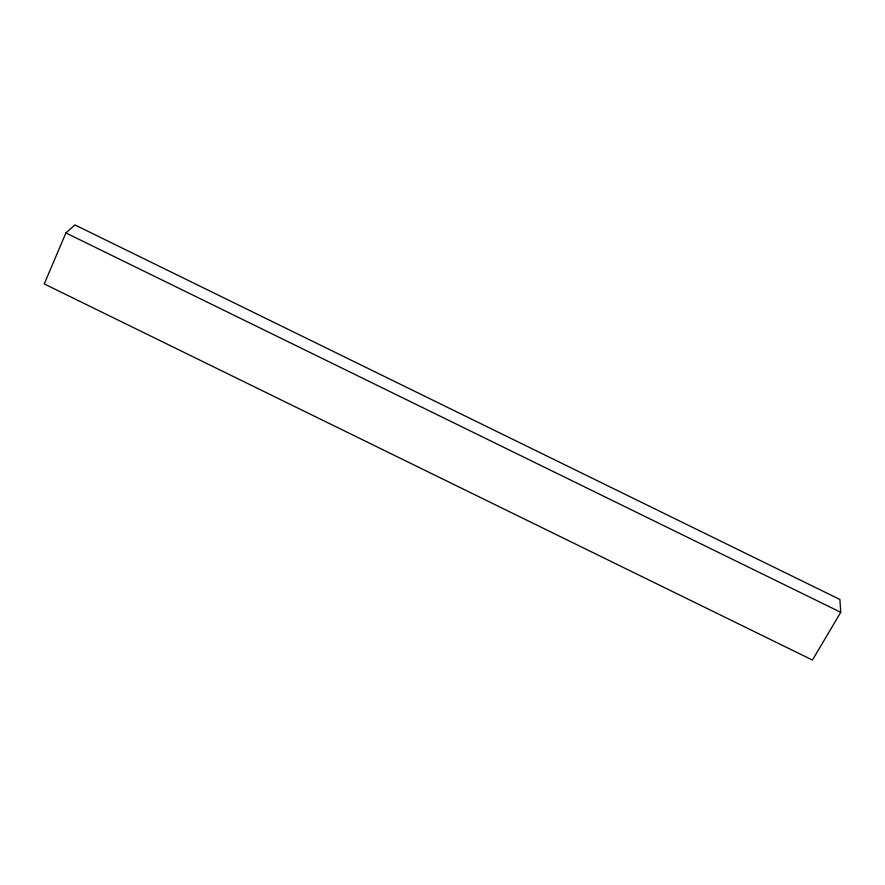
<?xml version="1.0" encoding="UTF-8"?>
<svg xmlns="http://www.w3.org/2000/svg" width="885" height="885" viewBox="0 0 885 885"><rect width="100%" height="100%" fill="white"/><g stroke="black" fill="none" stroke-linecap="round" stroke-linejoin="round"><path stroke-width="1.33" d="M65.91 232.943L44.25 283.93L812.441 660.055L840.75 612.309L839.887 599.466L74.96 224.945L65.91 232.943L840.75 612.309"/></g></svg>
